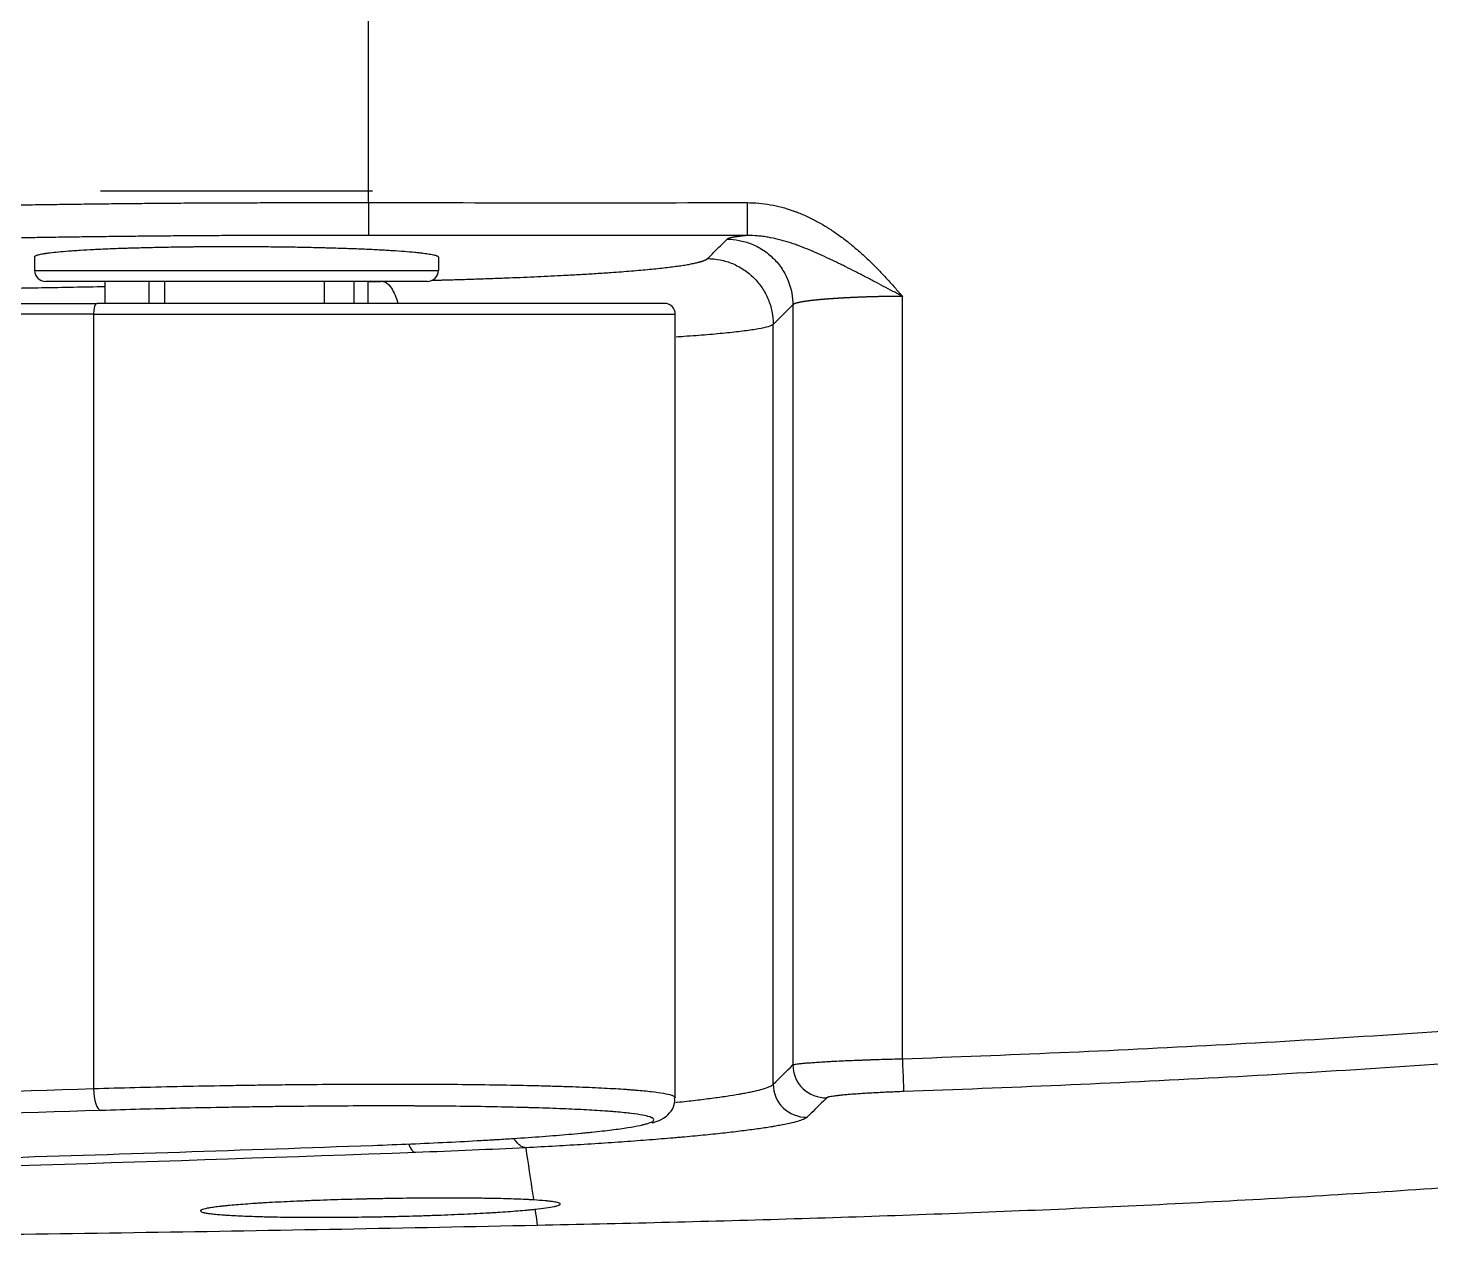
# Model space of a CAD drawing. Header units: millimetres. Extents: x -33000 to 294000, y 0 to 42408.
# Drawn here: x 136894.8 to 136958.7, y 13504.8 to 13560.1 of the extents above; entities that cross this region are included whole.
import ezdxf

# ---------------------------------------------------------------- set-up
doc = ezdxf.new("R2010")
doc.units = ezdxf.units.MM
doc.header["$LTSCALE"] = 50
doc.layers.add('arch', color=8, linetype='Continuous')

msp = doc.modelspace()

# ---------------------------------------------------------------- linework, layer by layer
at = {"layer": 'arch', "linetype": 'Continuous'}
for p, q in [((136910.458, 13552.614), (136898.058, 13552.624)), ((136895.058, 13549.625), (136895.058, 13549.005)), ((136913.458, 13549.61), (136913.458, 13549.005)), ((136895.058, 13549.005), (136913.458, 13549.005)), ((136912.958, 13548.505), (136895.558, 13548.505)), ((136898.258, 13548.505), (136898.258, 13547.504)), ((136900.258, 13548.505), (136900.258, 13547.504)), ((136900.973, 13548.505), (136900.973, 13547.504)), ((136908.258, 13548.505), (136908.258, 13547.504)), ((136909.613, 13548.505), (136909.613, 13547.504)), ((136910.258, 13547.504), (136910.258, 13548.505)), ((136873.016, 13547.504), (136897.901, 13547.504)), ((136923.758, 13547.504), (136897.901, 13547.504)), ((136929.616, 13547.429), (136928.72, 13546.546)), ((136929.616, 13547.429), (136929.616, 13512.785)), ((136897.738, 13547.004), (136872.853, 13547.004)), ((136897.738, 13547.004), (136924.258, 13547.004)), ((136924.258, 13511.286), (136924.258, 13547.004)), ((136928.72, 13511.902), (136928.72, 13546.546))]:
    msp.add_line(p, q, dxfattribs=at)
for centre, start, end in [((136895.558, 13549.005), 180, 270), ((136912.958, 13549.005), 270, 0), ((136923.758, 13547.004), 0, 90)]:
    msp.add_arc(centre, 0.5, start, end, dxfattribs=at)
for centre, major_axis, ratio, start_param, end_param in [((136897.901, 13547.004), (0, 0.5), 0.325982, 0, 1.570796), ((136931.114, 13512.785), (1.053, -1.068), 0.997302, 3.935293, 5.53518), ((136934.609, 13513.068), (0.053, -1.499), 0.00001, 4.712414, 6.233299), ((136898.064, 13511.707), (0.032, -0.999), 0.32583, 4.701943, 6.230343), ((136930.218, 13511.902), (1.053, -1.068), 0.997304, 3.935721, 5.534739), ((136912.393, 13510.292), (0.055, -1.499), 0.325788, 5.548218, 6.230342)]:
    msp.add_ellipse(centre, major_axis=major_axis, ratio=ratio, start_param=start_param, end_param=end_param, dxfattribs=at)
for points, degree in [([(136910.274, 13552.096), (136910.274, 13857.108)], 1), ([(136910.274, 13552.096), (136916.025, 13552.091), (136921.775, 13552.092), (136927.526, 13552.094)], 3), ([(136927.531, 13550.596), (136921.778, 13550.594), (136916.026, 13550.593), (136910.273, 13550.598)], 3), ([(136910.257, 13548.493), (136910.446, 13548.497), (136910.634, 13548.5), (136910.823, 13548.504)], 3), ([(136934.609, 13513.068), (136934.609, 13524.653), (136934.609, 13536.238), (136934.609, 13547.822)], 3), ([(136897.738, 13547.004), (136897.738, 13535.238), (136897.738, 13523.473), (136897.738, 13511.707)], 3), ([(136928.72, 13511.902), (136929.019, 13512.196), (136929.317, 13512.491), (136929.616, 13512.785)], 3), ([(136875.006, 13511.057), (136882.584, 13511.248), (136890.161, 13511.464), (136897.738, 13511.707)], 3), ([(136898.079, 13510.709), (136890.5, 13510.466), (136882.92, 13510.249), (136875.34, 13510.059)], 3), ([(136917.44, 13509.011), (136916.645, 13508.971), (136915.013, 13508.894), (136913.3, 13508.826), (136912.422, 13508.794)], 3), ([(136917.44, 13509.011), (136917.548, 13508.289), (136917.656, 13507.567), (136917.764, 13506.845)], 3), ([(136917.764, 13506.845), (136917.775, 13506.774), (136917.786, 13506.702), (136917.796, 13506.631)], 3), ([(136917.86, 13506.207), (136917.87, 13506.14), (136917.88, 13506.074), (136917.89, 13506.008)], 3), ([(136917.89, 13506.008), (136917.916, 13505.832), (136917.942, 13505.657), (136917.968, 13505.482)], 3)]:
    msp.add_open_spline(points, degree=degree, dxfattribs=at)
for points, knots in [([(136893.975, 13551.986), (136894.302, 13551.991), (136894.958, 13552.001), (136895.616, 13552.01), (136896.276, 13552.02), (136896.606, 13552.024), (136897.268, 13552.033), (136897.601, 13552.037), (136898.267, 13552.045), (136898.601, 13552.049), (136899.271, 13552.056), (136899.607, 13552.059), (136900.114, 13552.064), (136900.283, 13552.066), (136900.622, 13552.069), (136900.792, 13552.07), (136901.302, 13552.074), (136901.643, 13552.077), (136902.326, 13552.081), (136902.669, 13552.083), (136903.355, 13552.087), (136903.699, 13552.088), (136904.387, 13552.091), (136904.732, 13552.092), (136905.251, 13552.093), (136905.424, 13552.094), (136905.77, 13552.095), (136905.943, 13552.095), (136906.462, 13552.096), (136906.808, 13552.096), (136907.501, 13552.097), (136907.848, 13552.097), (136908.541, 13552.097), (136909.234, 13552.097), (136909.927, 13552.096), (136910.274, 13552.096)], [0, 0, 0, 0, 0.0625, 0.125, 0.125, 0.1875, 0.1875, 0.25, 0.25, 0.3125, 0.3125, 0.375, 0.375, 0.40625, 0.40625, 0.4375, 0.4375, 0.5, 0.5, 0.5625, 0.5625, 0.625, 0.625, 0.6875, 0.6875, 0.71875, 0.71875, 0.75, 0.75, 0.8125, 0.8125, 0.875, 0.875, 0.9375, 1, 1, 1, 1]), ([(136910.274, 13552.096), (136910.274, 13552.001), (136910.274, 13551.906), (136910.274, 13551.72), (136910.274, 13551.628), (136910.274, 13551.452), (136910.273, 13551.367), (136910.273, 13551.207), (136910.273, 13551.132), (136910.273, 13550.994), (136910.273, 13550.932), (136910.273, 13550.821), (136910.273, 13550.773), (136910.273, 13550.694), (136910.273, 13550.662), (136910.273, 13550.617), (136910.273, 13550.603), (136910.273, 13550.598)], [0, 0, 0, 0, 0.125, 0.125, 0.25, 0.25, 0.375, 0.375, 0.5, 0.5, 0.625, 0.625, 0.75, 0.75, 0.875, 0.875, 1, 1, 1, 1]), ([(136927.526, 13552.094), (136927.706, 13552.095), (136927.884, 13552.087), (136928.238, 13552.055), (136928.414, 13552.031), (136928.762, 13551.969), (136928.935, 13551.931), (136929.278, 13551.84), (136929.449, 13551.788), (136929.66, 13551.713), (136929.702, 13551.698), (136929.786, 13551.667), (136929.912, 13551.619), (136930.035, 13551.567), (136930.28, 13551.461), (136930.44, 13551.384), (136930.754, 13551.22), (136930.908, 13551.133), (136931.211, 13550.951), (136931.36, 13550.855), (136931.653, 13550.655), (136931.797, 13550.551), (136932.011, 13550.389), (136932.081, 13550.334), (136932.221, 13550.223), (136932.29, 13550.167), (136932.496, 13549.995), (136932.631, 13549.878), (136932.896, 13549.639), (136933.026, 13549.517), (136933.282, 13549.269), (136933.408, 13549.142), (136933.656, 13548.885), (136933.779, 13548.755), (136934.02, 13548.492), (136934.14, 13548.359), (136934.317, 13548.158), (136934.376, 13548.091), (136934.464, 13547.991), (136934.494, 13547.957), (136934.538, 13547.906), (136934.553, 13547.89), (136934.575, 13547.865), (136934.582, 13547.856), (136934.593, 13547.844), (136934.597, 13547.84), (136934.602, 13547.836), (136934.603, 13547.835), (136934.603, 13547.834), (136934.604, 13547.834), (136934.604, 13547.834), (136934.604, 13547.834), (136934.604, 13547.833), (136934.605, 13547.832), (136934.607, 13547.828), (136934.609, 13547.825), (136934.611, 13547.822)], [0, 0, 0, 0, 0.0625, 0.0625, 0.125, 0.125, 0.1875, 0.1875, 0.25, 0.25, 0.265625, 0.265625, 0.28125, 0.3125, 0.3125, 0.375, 0.375, 0.4375, 0.4375, 0.5, 0.5, 0.5625, 0.5625, 0.59375, 0.59375, 0.625, 0.625, 0.6875, 0.6875, 0.75, 0.75, 0.8125, 0.8125, 0.875, 0.875, 0.9375, 0.9375, 0.96875, 0.96875, 0.984375, 0.984375, 0.992188, 0.992188, 0.996094, 0.996094, 0.998047, 0.998047, 0.998291, 0.998413, 0.998413, 0.998444, 0.998444, 0.998474, 0.998535, 0.999023, 1, 1, 1, 1]), ([(136927.526, 13552.094), (136927.526, 13551.999), (136927.526, 13551.904), (136927.527, 13551.717), (136927.527, 13551.626), (136927.527, 13551.449), (136927.528, 13551.364), (136927.528, 13551.204), (136927.528, 13551.129), (136927.529, 13550.992), (136927.529, 13550.929), (136927.529, 13550.819), (136927.529, 13550.771), (136927.53, 13550.691), (136927.53, 13550.66), (136927.53, 13550.615), (136927.53, 13550.601), (136927.53, 13550.596)], [0, 0, 0, 0, 0.125, 0.125, 0.25, 0.25, 0.375, 0.375, 0.5, 0.5, 0.625, 0.625, 0.75, 0.75, 0.875, 0.875, 1, 1, 1, 1]), ([(136910.273, 13550.598), (136909.934, 13550.598), (136909.257, 13550.599), (136908.581, 13550.599), (136907.907, 13550.599), (136907.57, 13550.599), (136906.896, 13550.598), (136906.56, 13550.598), (136905.89, 13550.597), (136905.555, 13550.596), (136904.886, 13550.594), (136904.553, 13550.593), (136903.887, 13550.591), (136903.555, 13550.589), (136902.893, 13550.585), (136902.562, 13550.583), (136901.903, 13550.579), (136901.575, 13550.576), (136900.919, 13550.571), (136900.593, 13550.568), (136899.94, 13550.561), (136899.615, 13550.558), (136898.966, 13550.55), (136898.642, 13550.547), (136897.995, 13550.539), (136897.672, 13550.534), (136897.027, 13550.526), (136896.706, 13550.521), (136896.063, 13550.512), (136895.421, 13550.503), (136894.78, 13550.493), (136894.46, 13550.489)], [0, 0, 0, 0, 0.0625, 0.125, 0.125, 0.1875, 0.1875, 0.25, 0.25, 0.3125, 0.3125, 0.375, 0.375, 0.4375, 0.4375, 0.5, 0.5, 0.5625, 0.5625, 0.625, 0.625, 0.6875, 0.6875, 0.75, 0.75, 0.8125, 0.8125, 0.875, 0.875, 0.9375, 1, 1, 1, 1]), ([(136925.721, 13549.542), (136925.821, 13549.641), (136926.021, 13549.837), (136926.32, 13550.132), (136926.519, 13550.327), (136926.618, 13550.425)], [0, 0, 0, 0, 0.334305, 0.667638, 1, 1, 1, 1]), ([(136927.53, 13550.596), (136927.524, 13550.595), (136927.511, 13550.594), (136927.491, 13550.592), (136927.472, 13550.59), (136927.452, 13550.588), (136927.433, 13550.586), (136927.413, 13550.584), (136927.394, 13550.582), (136927.375, 13550.58), (136927.356, 13550.578), (136927.337, 13550.576), (136927.318, 13550.574), (136927.299, 13550.571), (136927.281, 13550.569), (136927.262, 13550.567), (136927.244, 13550.565), (136927.226, 13550.563), (136927.208, 13550.56), (136927.19, 13550.558), (136927.172, 13550.556), (136927.154, 13550.553), (136927.137, 13550.551), (136927.119, 13550.549), (136927.102, 13550.546), (136927.085, 13550.544), (136927.068, 13550.542), (136927.051, 13550.539), (136927.035, 13550.537), (136927.019, 13550.534), (136927.003, 13550.532), (136926.987, 13550.529), (136926.971, 13550.527), (136926.956, 13550.524), (136926.941, 13550.521), (136926.926, 13550.519), (136926.911, 13550.516), (136926.897, 13550.514), (136926.882, 13550.511), (136926.869, 13550.508), (136926.855, 13550.505), (136926.842, 13550.503), (136926.829, 13550.5), (136926.816, 13550.497), (136926.803, 13550.494), (136926.791, 13550.492), (136926.779, 13550.489), (136926.768, 13550.486), (136926.757, 13550.483), (136926.746, 13550.48), (136926.735, 13550.477), (136926.725, 13550.474), (136926.716, 13550.471), (136926.706, 13550.468), (136926.697, 13550.465), (136926.688, 13550.462), (136926.68, 13550.459), (136926.672, 13550.456), (136926.665, 13550.453), (136926.658, 13550.45), (136926.651, 13550.447), (136926.645, 13550.444), (136926.64, 13550.441), (136926.634, 13550.438), (136926.63, 13550.435), (136926.625, 13550.431), (136926.622, 13550.428), (136926.619, 13550.426), (136926.618, 13550.425)], [0, 0, 0, 0, 0.012246, 0.024582, 0.037008, 0.049524, 0.062129, 0.074824, 0.087609, 0.100484, 0.113449, 0.126503, 0.139647, 0.15288, 0.166203, 0.179616, 0.193118, 0.206709, 0.220391, 0.234161, 0.248021, 0.261971, 0.276009, 0.290137, 0.304355, 0.318662, 0.333057, 0.347543, 0.362117, 0.376781, 0.391533, 0.406375, 0.421306, 0.436326, 0.451435, 0.466633, 0.48192, 0.497297, 0.512762, 0.528316, 0.543959, 0.55969, 0.575511, 0.591421, 0.607419, 0.623507, 0.639683, 0.655949, 0.672303, 0.688746, 0.705279, 0.7219, 0.73861, 0.75541, 0.772298, 0.789276, 0.806343, 0.823499, 0.840745, 0.858081, 0.875506, 0.89302, 0.910625, 0.928319, 0.946104, 0.963979, 0.981944, 1, 1, 1, 1]), ([(136926.618, 13550.425), (136926.795, 13550.425), (136926.978, 13550.409), (136927.348, 13550.339), (136927.536, 13550.286), (136927.904, 13550.14), (136928.085, 13550.046), (136928.427, 13549.822), (136928.589, 13549.691), (136928.881, 13549.399), (136929.012, 13549.238), (136929.236, 13548.895), (136929.33, 13548.714), (136929.549, 13548.162), (136929.615, 13547.782), (136929.616, 13547.429)], [0, 0, 0, 0, 0.125, 0.125, 0.25, 0.25, 0.375, 0.375, 0.5, 0.5, 0.625, 0.625, 0.75, 0.75, 1, 1, 1, 1]), ([(136934.611, 13547.822), (136934.609, 13547.824), (136934.605, 13547.826), (136934.602, 13547.829), (136934.6, 13547.83), (136934.6, 13547.83), (136934.599, 13547.83), (136934.599, 13547.831), (136934.594, 13547.833), (136934.589, 13547.835), (136934.575, 13547.842), (136934.566, 13547.846), (136934.539, 13547.86), (136934.52, 13547.87), (136934.466, 13547.898), (136934.43, 13547.917), (136934.322, 13547.974), (136934.25, 13548.012), (136934.034, 13548.126), (136933.89, 13548.203), (136933.603, 13548.355), (136933.46, 13548.431), (136933.245, 13548.544), (136933.173, 13548.582), (136933.03, 13548.657), (136932.958, 13548.694), (136932.815, 13548.768), (136932.743, 13548.805), (136932.6, 13548.878), (136932.528, 13548.915), (136932.314, 13549.024), (136932.171, 13549.096), (136931.956, 13549.204), (136931.885, 13549.239), (136931.742, 13549.31), (136931.67, 13549.345), (136931.455, 13549.449), (136931.312, 13549.517), (136931.024, 13549.651), (136930.88, 13549.717), (136930.663, 13549.813), (136930.591, 13549.844), (136930.445, 13549.906), (136930.373, 13549.936), (136930.154, 13550.026), (136930.006, 13550.084), (136929.784, 13550.166), (136929.709, 13550.192), (136929.56, 13550.243), (136929.484, 13550.268), (136929.333, 13550.315), (136929.256, 13550.338), (136929.103, 13550.381), (136929.026, 13550.401), (136928.795, 13550.458), (136928.639, 13550.491), (136928.405, 13550.531), (136928.326, 13550.543), (136928.169, 13550.563), (136928.09, 13550.572), (136927.851, 13550.592), (136927.691, 13550.598), (136927.53, 13550.596)], [0, 0, 0, 0, 0.000977, 0.001465, 0.001709, 0.001709, 0.001831, 0.001831, 0.001953, 0.003906, 0.003906, 0.007812, 0.007812, 0.015625, 0.015625, 0.03125, 0.03125, 0.0625, 0.0625, 0.125, 0.125, 0.1875, 0.1875, 0.21875, 0.21875, 0.25, 0.25, 0.28125, 0.28125, 0.3125, 0.3125, 0.375, 0.375, 0.40625, 0.40625, 0.4375, 0.4375, 0.5, 0.5, 0.5625, 0.5625, 0.59375, 0.59375, 0.625, 0.625, 0.6875, 0.6875, 0.71875, 0.71875, 0.75, 0.75, 0.78125, 0.78125, 0.8125, 0.8125, 0.875, 0.875, 0.90625, 0.90625, 0.9375, 0.9375, 1, 1, 1, 1]), ([(136895.058, 13549.625), (136895.058, 13549.641), (136895.073, 13549.657), (136895.132, 13549.689), (136895.176, 13549.704), (136895.292, 13549.735), (136895.365, 13549.75), (136895.474, 13549.769), (136895.509, 13549.775), (136895.545, 13549.78), (136895.569, 13549.784), (136895.582, 13549.786), (136895.646, 13549.795), (136895.7, 13549.803), (136895.873, 13549.824), (136896.13, 13549.853), (136896.438, 13549.879), (136896.688, 13549.898), (136896.774, 13549.905), (136896.909, 13549.914), (136896.955, 13549.917), (136897.048, 13549.923), (136897.095, 13549.926), (136897.336, 13549.941), (136897.538, 13549.953), (136897.962, 13549.974), (136898.184, 13549.985), (136898.648, 13550.004), (136898.889, 13550.013), (136899.203, 13550.023), (136899.267, 13550.025), (136899.363, 13550.028), (136899.395, 13550.029), (136899.46, 13550.031), (136899.622, 13550.036), (136899.786, 13550.041), (136900.184, 13550.051), (136900.727, 13550.064), (136901.292, 13550.074), (136901.724, 13550.08), (136901.869, 13550.082), (136902.089, 13550.085), (136902.163, 13550.085), (136902.311, 13550.087), (136902.386, 13550.088), (136902.757, 13550.091), (136903.055, 13550.093), (136903.652, 13550.095), (136903.951, 13550.096), (136904.552, 13550.095), (136904.853, 13550.094), (136905.192, 13550.092), (136905.23, 13550.092), (136905.305, 13550.091), (136905.343, 13550.091), (136905.456, 13550.09), (136905.681, 13550.088), (136905.904, 13550.086), (136906.347, 13550.081), (136906.929, 13550.073), (136907.495, 13550.062), (136907.912, 13550.052), (136908.051, 13550.049), (136908.256, 13550.044), (136908.325, 13550.042), (136908.46, 13550.038), (136908.527, 13550.037), (136908.861, 13550.027), (136909.119, 13550.019), (136909.617, 13550.001), (136909.858, 13549.992), (136910.322, 13549.972), (136910.546, 13549.961), (136910.788, 13549.948), (136910.814, 13549.947), (136910.867, 13549.944), (136910.946, 13549.94), (136911.126, 13549.93), (136911.274, 13549.921), (136911.56, 13549.903), (136911.917, 13549.877), (136912.226, 13549.851), (136912.439, 13549.83), (136912.508, 13549.823), (136912.638, 13549.808), (136912.699, 13549.801), (136912.872, 13549.779), (136912.973, 13549.765), (136913.147, 13549.735), (136913.22, 13549.72), (136913.309, 13549.697), (136913.335, 13549.689), (136913.368, 13549.677), (136913.378, 13549.673), (136913.397, 13549.666), (136913.405, 13549.662), (136913.443, 13549.642), (136913.458, 13549.626), (136913.458, 13549.61)], [0, 0, 0, 0, 0.03125, 0.03125, 0.0625, 0.0625, 0.09375, 0.09375, 0.101562, 0.105469, 0.105469, 0.109375, 0.109375, 0.125, 0.125, 0.15625, 0.1875, 0.1875, 0.203125, 0.203125, 0.210938, 0.210938, 0.21875, 0.21875, 0.25, 0.25, 0.28125, 0.28125, 0.3125, 0.3125, 0.320313, 0.320313, 0.324219, 0.324219, 0.328125, 0.34375, 0.34375, 0.375, 0.40625, 0.40625, 0.421875, 0.421875, 0.429688, 0.429688, 0.4375, 0.4375, 0.46875, 0.46875, 0.5, 0.5, 0.53125, 0.53125, 0.535156, 0.535156, 0.539063, 0.539063, 0.546875, 0.5625, 0.5625, 0.59375, 0.625, 0.625, 0.640625, 0.640625, 0.648438, 0.648438, 0.65625, 0.65625, 0.6875, 0.6875, 0.71875, 0.71875, 0.75, 0.75, 0.753906, 0.753906, 0.757812, 0.765625, 0.78125, 0.78125, 0.8125, 0.84375, 0.84375, 0.859375, 0.859375, 0.875, 0.875, 0.90625, 0.90625, 0.9375, 0.9375, 0.953125, 0.953125, 0.960938, 0.960938, 0.96875, 0.96875, 1, 1, 1, 1]), ([(136913.458, 13548.564), (136913.481, 13548.564), (136913.527, 13548.566), (136913.595, 13548.567), (136913.664, 13548.569), (136913.732, 13548.571), (136913.8, 13548.573), (136913.868, 13548.575), (136914.153, 13548.583), (136914.651, 13548.598), (136915.348, 13548.62), (136916.031, 13548.644), (136916.92, 13548.677), (136917.989, 13548.722), (136919.06, 13548.775), (136919.942, 13548.823), (136920.658, 13548.866), (136921.445, 13548.919), (136922.273, 13548.982), (136922.965, 13549.043), (136923.465, 13549.094), (136923.814, 13549.132), (136924.135, 13549.172), (136924.428, 13549.211), (136924.693, 13549.251), (136924.928, 13549.292), (136925.134, 13549.333), (136925.262, 13549.363), (136925.334, 13549.381), (136925.362, 13549.389), (136925.389, 13549.396), (136925.415, 13549.404), (136925.44, 13549.411), (136925.464, 13549.419), (136925.487, 13549.427), (136925.509, 13549.434), (136925.53, 13549.442), (136925.551, 13549.449), (136925.57, 13549.457), (136925.588, 13549.465), (136925.606, 13549.473), (136925.623, 13549.48), (136925.638, 13549.488), (136925.653, 13549.496), (136925.667, 13549.503), (136925.679, 13549.511), (136925.691, 13549.519), (136925.702, 13549.527), (136925.712, 13549.535), (136925.718, 13549.54), (136925.721, 13549.542)], [0, 0, 0, 0, 0.00328, 0.006559, 0.009835, 0.01311, 0.016383, 0.019654, 0.022924, 0.057663, 0.092386, 0.127141, 0.161976, 0.231771, 0.30158, 0.348098, 0.394547, 0.441043, 0.51077, 0.580511, 0.615477, 0.650382, 0.685273, 0.720198, 0.75505, 0.789822, 0.824564, 0.859324, 0.865628, 0.871938, 0.878256, 0.884581, 0.890913, 0.897253, 0.903602, 0.909959, 0.916325, 0.9227, 0.929084, 0.935477, 0.941881, 0.948294, 0.954718, 0.961153, 0.967599, 0.974056, 0.980524, 0.987004, 0.993496, 1, 1, 1, 1]), ([(136925.721, 13549.542), (136925.917, 13549.542), (136926.113, 13549.523), (136926.497, 13549.446), (136926.686, 13549.388), (136927.048, 13549.238), (136927.222, 13549.145), (136927.548, 13548.927), (136927.7, 13548.802), (136927.978, 13548.525), (136928.103, 13548.372), (136928.321, 13548.046), (136928.414, 13547.873), (136928.565, 13547.511), (136928.623, 13547.322), (136928.7, 13546.938), (136928.72, 13546.742), (136928.72, 13546.546)], [0, 0, 0, 0, 0.125, 0.125, 0.25, 0.25, 0.375, 0.375, 0.5, 0.5, 0.625, 0.625, 0.75, 0.75, 0.875, 0.875, 1, 1, 1, 1]), ([(136910.924, 13548.506), (136911.036, 13548.489), (136911.278, 13548.331), (136911.513, 13547.851), (136911.613, 13547.536), (136911.62, 13547.514)], [0, 0, 0, 0, 0.482421, 0.964911, 1, 1, 1, 1]), ([(136913.178, 13548.556), (136913.202, 13548.557), (136913.249, 13548.558), (136913.318, 13548.56), (136913.388, 13548.562), (136913.435, 13548.563), (136913.458, 13548.564)], [0, 0, 0, 0, 0.250011, 0.500012, 0.750007, 1, 1, 1, 1]), ([(136877.688, 13547.924), (136878.181, 13547.932), (136879.167, 13547.948), (136880.644, 13547.971), (136882.117, 13547.995), (136883.587, 13548.019), (136885.053, 13548.043), (136886.515, 13548.067), (136887.974, 13548.092), (136889.429, 13548.117), (136890.88, 13548.142), (136892.328, 13548.167), (136893.772, 13548.192), (136895.213, 13548.217), (136896.65, 13548.243), (136897.664, 13548.261), (136898.2, 13548.271), (136898.257, 13548.272)], [0, 0, 0, 0, 0.071979, 0.143779, 0.215402, 0.286847, 0.358114, 0.429204, 0.500117, 0.570854, 0.641414, 0.711798, 0.782006, 0.852038, 0.921895, 0.991577, 1, 1, 1, 1]), ([(136934.609, 13547.822), (136934.597, 13547.822), (136934.573, 13547.822), (136934.538, 13547.822), (136934.502, 13547.822), (136934.467, 13547.822), (136934.431, 13547.822), (136934.395, 13547.822), (136934.358, 13547.821), (136934.322, 13547.821), (136934.285, 13547.821), (136934.249, 13547.821), (136934.212, 13547.82), (136934.175, 13547.82), (136934.138, 13547.82), (136934.101, 13547.819), (136934.064, 13547.819), (136934.027, 13547.818), (136933.989, 13547.818), (136933.952, 13547.817), (136933.914, 13547.817), (136933.876, 13547.816), (136933.838, 13547.815), (136933.8, 13547.815), (136933.762, 13547.814), (136933.724, 13547.813), (136933.686, 13547.812), (136933.647, 13547.812), (136933.609, 13547.811), (136933.571, 13547.81), (136933.532, 13547.809), (136933.493, 13547.808), (136933.454, 13547.807), (136933.416, 13547.806), (136933.377, 13547.805), (136933.338, 13547.804), (136933.299, 13547.803), (136933.26, 13547.802), (136933.221, 13547.801), (136933.181, 13547.8), (136933.142, 13547.799), (136933.103, 13547.797), (136933.064, 13547.796), (136933.024, 13547.795), (136932.985, 13547.794), (136932.946, 13547.792), (136932.906, 13547.791), (136932.867, 13547.79), (136932.827, 13547.788), (136932.788, 13547.787), (136932.748, 13547.785), (136932.709, 13547.784), (136932.67, 13547.782), (136932.63, 13547.781), (136932.591, 13547.779), (136932.551, 13547.777), (136932.512, 13547.776), (136932.472, 13547.774), (136932.433, 13547.772), (136932.394, 13547.771), (136932.354, 13547.769), (136932.315, 13547.767), (136932.276, 13547.765), (136932.237, 13547.763), (136932.198, 13547.761), (136932.159, 13547.759), (136932.12, 13547.757), (136932.081, 13547.755), (136932.042, 13547.753), (136932.003, 13547.751), (136931.965, 13547.749), (136931.926, 13547.747), (136931.888, 13547.745), (136931.849, 13547.743), (136931.811, 13547.741), (136931.773, 13547.738), (136931.735, 13547.736), (136931.697, 13547.734), (136931.66, 13547.732), (136931.622, 13547.729), (136931.584, 13547.727), (136931.547, 13547.724), (136931.51, 13547.722), (136931.473, 13547.719), (136931.436, 13547.717), (136931.4, 13547.714), (136931.363, 13547.712), (136931.327, 13547.709), (136931.291, 13547.707), (136931.255, 13547.704), (136931.219, 13547.701), (136931.184, 13547.699), (136931.148, 13547.696), (136931.113, 13547.693), (136931.079, 13547.69), (136931.044, 13547.687), (136931.01, 13547.685), (136930.976, 13547.682), (136930.942, 13547.679), (136930.908, 13547.676), (136930.875, 13547.673), (136930.842, 13547.67), (136930.809, 13547.667), (136930.777, 13547.664), (136930.744, 13547.661), (136930.713, 13547.657), (136930.681, 13547.654), (136930.65, 13547.651), (136930.619, 13547.648), (136930.588, 13547.645), (136930.558, 13547.641), (136930.528, 13547.638), (136930.498, 13547.635), (136930.469, 13547.631), (136930.44, 13547.628), (136930.412, 13547.624), (136930.384, 13547.621), (136930.356, 13547.617), (136930.329, 13547.614), (136930.302, 13547.61), (136930.275, 13547.607), (136930.249, 13547.603), (136930.223, 13547.6), (136930.198, 13547.596), (136930.173, 13547.592), (136930.149, 13547.588), (136930.125, 13547.585), (136930.101, 13547.581), (136930.078, 13547.577), (136930.055, 13547.573), (136930.033, 13547.569), (136930.012, 13547.565), (136929.99, 13547.561), (136929.97, 13547.557), (136929.95, 13547.553), (136929.93, 13547.549), (136929.911, 13547.545), (136929.892, 13547.541), (136929.874, 13547.537), (136929.856, 13547.533), (136929.839, 13547.529), (136929.823, 13547.525), (136929.807, 13547.52), (136929.792, 13547.516), (136929.777, 13547.512), (136929.763, 13547.507), (136929.749, 13547.503), (136929.736, 13547.499), (136929.724, 13547.494), (136929.712, 13547.49), (136929.701, 13547.485), (136929.69, 13547.481), (136929.68, 13547.476), (136929.671, 13547.472), (136929.662, 13547.467), (136929.654, 13547.462), (136929.646, 13547.458), (136929.64, 13547.453), (136929.633, 13547.448), (136929.628, 13547.443), (136929.623, 13547.439), (136929.619, 13547.434), (136929.617, 13547.431), (136929.616, 13547.429)], [0, 0, 0, 0, 0.004651, 0.009321, 0.014011, 0.01872, 0.023448, 0.028196, 0.032963, 0.037749, 0.042555, 0.047381, 0.052226, 0.05709, 0.061973, 0.066876, 0.071799, 0.076741, 0.081702, 0.086683, 0.091683, 0.096703, 0.101742, 0.106801, 0.111879, 0.116976, 0.122093, 0.127229, 0.132385, 0.13756, 0.142755, 0.147969, 0.153203, 0.158456, 0.163729, 0.169021, 0.174333, 0.179664, 0.185014, 0.190384, 0.195774, 0.201183, 0.206611, 0.212059, 0.217527, 0.223014, 0.22852, 0.234046, 0.239592, 0.245157, 0.250741, 0.256345, 0.261969, 0.267612, 0.273274, 0.278956, 0.284658, 0.290379, 0.296119, 0.30188, 0.307659, 0.313458, 0.319277, 0.325115, 0.330973, 0.33685, 0.342747, 0.348664, 0.354599, 0.360555, 0.36653, 0.372524, 0.378539, 0.384572, 0.390625, 0.396698, 0.40279, 0.408902, 0.415034, 0.421184, 0.427355, 0.433545, 0.439755, 0.445984, 0.452233, 0.458501, 0.464789, 0.471096, 0.477423, 0.48377, 0.490136, 0.496521, 0.502927, 0.509352, 0.515796, 0.52226, 0.528744, 0.535247, 0.54177, 0.548312, 0.554874, 0.561455, 0.568056, 0.574677, 0.581317, 0.587977, 0.594656, 0.601355, 0.608074, 0.614812, 0.62157, 0.628347, 0.635144, 0.641961, 0.648797, 0.655653, 0.662528, 0.669423, 0.676338, 0.683272, 0.690226, 0.697199, 0.704192, 0.711205, 0.718237, 0.725289, 0.73236, 0.739451, 0.746562, 0.753692, 0.760842, 0.768012, 0.775201, 0.78241, 0.789638, 0.796886, 0.804154, 0.811441, 0.818748, 0.826074, 0.83342, 0.840786, 0.848171, 0.855576, 0.863001, 0.870445, 0.877909, 0.885392, 0.892895, 0.900418, 0.90796, 0.915522, 0.923104, 0.930705, 0.938326, 0.945967, 0.953627, 0.961306, 0.969006, 0.976725, 0.984464, 0.992222, 1, 1, 1, 1]), ([(136928.72, 13546.546), (136928.678, 13546.51), (136928.599, 13546.474), (136928.37, 13546.405), (136928.222, 13546.372), (136927.864, 13546.306), (136927.654, 13546.274), (136927.181, 13546.213), (136926.918, 13546.183), (136926.346, 13546.125), (136926.037, 13546.097), (136925.38, 13546.042), (136925.032, 13546.016), (136924.545, 13545.982), (136924.42, 13545.974), (136924.293, 13545.965)], [0, 0, 0, 0, 0.157747, 0.157747, 0.315495, 0.315495, 0.473242, 0.473242, 0.630989, 0.630989, 0.788737, 0.788737, 0.946484, 0.946484, 1, 1, 1, 1]), ([(136934.609, 13513.068), (136939.38, 13513.237), (136944.149, 13513.442), (136951.298, 13513.825), (136953.681, 13513.965), (136958.444, 13514.274), (136960.825, 13514.443), (136963.205, 13514.627)], [0, 0, 0, 0, 0.5, 0.5, 0.75, 0.75, 1, 1, 1, 1]), ([(136929.616, 13512.785), (136929.624, 13512.791), (136929.64, 13512.797), (136929.675, 13512.806), (136929.689, 13512.809), (136929.72, 13512.815), (136929.737, 13512.818), (136929.795, 13512.827), (136929.84, 13512.834), (136929.944, 13512.846), (136930.063, 13512.859), (136930.208, 13512.872), (136930.308, 13512.881), (136930.329, 13512.882), (136930.371, 13512.886), (136930.392, 13512.887), (136930.457, 13512.892), (136930.501, 13512.895), (136930.64, 13512.905), (136930.836, 13512.918), (136931.053, 13512.931), (136931.225, 13512.941), (136931.313, 13512.946), (136931.404, 13512.951), (136931.466, 13512.954), (136931.497, 13512.955), (136931.654, 13512.963), (136931.783, 13512.97), (136932.049, 13512.982), (136932.321, 13512.994), (136932.609, 13513.005), (136932.793, 13513.012), (136932.83, 13513.013), (136932.904, 13513.016), (136932.942, 13513.018), (136933.055, 13513.022), (136933.131, 13513.024), (136933.359, 13513.032), (136933.665, 13513.042), (136933.977, 13513.051), (136934.291, 13513.06), (136934.449, 13513.064), (136934.609, 13513.068)], [0, 0, 0, 0, 0.0625, 0.0625, 0.09375, 0.09375, 0.125, 0.125, 0.1875, 0.1875, 0.25, 0.3125, 0.3125, 0.328125, 0.328125, 0.34375, 0.34375, 0.375, 0.375, 0.4375, 0.5, 0.5, 0.53125, 0.546875, 0.546875, 0.5625, 0.5625, 0.625, 0.625, 0.6875, 0.75, 0.75, 0.765625, 0.765625, 0.78125, 0.78125, 0.8125, 0.8125, 0.875, 0.9375, 0.9375, 1, 1, 1, 1]), ([(136963.321, 13513.134), (136960.936, 13512.949), (136958.55, 13512.78), (136953.776, 13512.47), (136951.388, 13512.33), (136944.222, 13511.946), (136939.443, 13511.74), (136934.662, 13511.571)], [0, 0, 0, 0, 0.25, 0.25, 0.5, 0.5, 1, 1, 1, 1]), ([(136897.738, 13511.707), (136898.363, 13511.726), (136898.993, 13511.744), (136900.264, 13511.777), (136900.905, 13511.792), (136902.197, 13511.82), (136902.848, 13511.833), (136903.669, 13511.847), (136903.834, 13511.85), (136904.164, 13511.855), (136904.329, 13511.858), (136904.824, 13511.866), (136905.154, 13511.87), (136905.648, 13511.877), (136905.813, 13511.879), (136906.142, 13511.883), (136906.306, 13511.885), (136906.799, 13511.891), (136907.125, 13511.894), (136908.096, 13511.903), (136908.735, 13511.907), (136909.995, 13511.913), (136910.617, 13511.915), (136911.536, 13511.915), (136911.84, 13511.915), (136912.293, 13511.914), (136912.518, 13511.913), (136912.743, 13511.912), (136912.892, 13511.912), (136912.966, 13511.911), (136913.633, 13511.908), (136914.207, 13511.904), (136915.318, 13511.892), (136915.856, 13511.885), (136916.893, 13511.868), (136917.393, 13511.858), (136917.995, 13511.843), (136918.114, 13511.84), (136918.291, 13511.836), (136918.35, 13511.834), (136918.467, 13511.831), (136918.756, 13511.823), (136919.036, 13511.814), (136919.686, 13511.792), (136920.5, 13511.761), (136921.211, 13511.724), (136921.705, 13511.695), (136921.863, 13511.684), (136922.09, 13511.669), (136922.164, 13511.663), (136922.272, 13511.655), (136922.308, 13511.652), (136922.378, 13511.647), (136922.413, 13511.644), (136922.721, 13511.619), (136922.963, 13511.595), (136923.386, 13511.546), (136923.567, 13511.521), (136923.868, 13511.468), (136923.988, 13511.44), (136924.088, 13511.407), (136924.098, 13511.404), (136924.118, 13511.396), (136924.128, 13511.393), (136924.155, 13511.382), (136924.171, 13511.374), (136924.213, 13511.352), (136924.233, 13511.337), (136924.253, 13511.31), (136924.258, 13511.299), (136924.258, 13511.288)], [0, 0, 0, 0, 0.051634, 0.051634, 0.103268, 0.103268, 0.154903, 0.154903, 0.167811, 0.167811, 0.18072, 0.18072, 0.206537, 0.206537, 0.219445, 0.219445, 0.232354, 0.232354, 0.258171, 0.258171, 0.309805, 0.309805, 0.361439, 0.361439, 0.387257, 0.387257, 0.400165, 0.406619, 0.406619, 0.413074, 0.413074, 0.464708, 0.464708, 0.516342, 0.516342, 0.567976, 0.567976, 0.580885, 0.580885, 0.587339, 0.587339, 0.593793, 0.619611, 0.619611, 0.671245, 0.722879, 0.722879, 0.748696, 0.748696, 0.761605, 0.761605, 0.768059, 0.768059, 0.774513, 0.774513, 0.826147, 0.826147, 0.877782, 0.877782, 0.929416, 0.929416, 0.93587, 0.93587, 0.942324, 0.942324, 0.955233, 0.955233, 0.98105, 0.98105, 1, 1, 1, 1]), ([(136924.287, 13511.08), (136924.312, 13511.083), (136924.625, 13511.116), (136925.197, 13511.179), (136925.939, 13511.272), (136926.381, 13511.333), (136926.795, 13511.395), (136926.989, 13511.426), (136927.191, 13511.461), (136927.213, 13511.465), (136927.257, 13511.473), (136927.323, 13511.485), (136927.47, 13511.512), (136927.588, 13511.535), (136927.811, 13511.581), (136928.079, 13511.641), (136928.389, 13511.73), (136928.535, 13511.788), (136928.651, 13511.846), (136928.694, 13511.874), (136928.72, 13511.902)], [0, 0, 0, 0, 0.00952, 0.119573, 0.229626, 0.33968, 0.33968, 0.449733, 0.449733, 0.46349, 0.46349, 0.477246, 0.50476, 0.559787, 0.559787, 0.66984, 0.779893, 0.889947, 0.889947, 1, 1, 1, 1]), ([(136934.662, 13511.571), (136934.55, 13511.567), (136934.439, 13511.563), (136934.219, 13511.554), (136934.001, 13511.545), (136933.786, 13511.535), (136933.626, 13511.527), (136933.573, 13511.524), (136933.494, 13511.52), (136933.467, 13511.519), (136933.415, 13511.516), (136933.285, 13511.509), (136933.059, 13511.496), (136932.772, 13511.479), (136932.591, 13511.466), (136932.481, 13511.458), (136932.459, 13511.457), (136932.416, 13511.453), (136932.352, 13511.449), (136932.29, 13511.444), (136932.17, 13511.434), (136932.017, 13511.421), (136931.88, 13511.408), (136931.783, 13511.398), (136931.751, 13511.395), (136931.706, 13511.39), (136931.691, 13511.388), (136931.662, 13511.385), (136931.59, 13511.377), (136931.475, 13511.362), (136931.351, 13511.343), (136931.287, 13511.33), (136931.247, 13511.321), (136931.234, 13511.317), (136931.213, 13511.311), (136931.203, 13511.308), (136931.178, 13511.299), (136931.167, 13511.293), (136931.161, 13511.288)], [0, 0, 0, 0, 0.0625, 0.0625, 0.125, 0.1875, 0.1875, 0.21875, 0.21875, 0.234375, 0.234375, 0.25, 0.3125, 0.375, 0.4375, 0.4375, 0.453125, 0.453125, 0.46875, 0.5, 0.5, 0.5625, 0.625, 0.625, 0.65625, 0.65625, 0.671875, 0.671875, 0.6875, 0.75, 0.8125, 0.875, 0.875, 0.90625, 0.90625, 0.9375, 0.9375, 1, 1, 1, 1]), ([(136923.077, 13510.423), (136922.997, 13510.448), (136922.894, 13510.473), (136922.626, 13510.522), (136922.454, 13510.548), (136922.051, 13510.597), (136921.821, 13510.62), (136921.528, 13510.646), (136921.495, 13510.648), (136921.428, 13510.654), (136921.394, 13510.657), (136921.291, 13510.665), (136921.08, 13510.681), (136920.855, 13510.696), (136920.385, 13510.726), (136919.71, 13510.762), (136918.936, 13510.794), (136918.318, 13510.816), (136918.105, 13510.822), (136917.832, 13510.831), (136917.777, 13510.832), (136917.666, 13510.835), (136917.61, 13510.837), (136917.442, 13510.842), (136917.329, 13510.845), (136916.757, 13510.859), (136916.281, 13510.869), (136915.295, 13510.887), (136914.785, 13510.894), (136913.729, 13510.905), (136913.184, 13510.91), (136912.55, 13510.913), (136912.479, 13510.913), (136912.337, 13510.914), (136912.124, 13510.915), (136911.909, 13510.915), (136911.479, 13510.916), (136911.19, 13510.916), (136910.317, 13510.916), (136909.726, 13510.915), (136908.529, 13510.909), (136907.922, 13510.904), (136906.998, 13510.895), (136906.689, 13510.892), (136906.221, 13510.886), (136906.064, 13510.885), (136905.752, 13510.88), (136905.595, 13510.878), (136905.126, 13510.872), (136904.813, 13510.867), (136904.342, 13510.859), (136904.185, 13510.857), (136903.871, 13510.851), (136903.715, 13510.849), (136902.935, 13510.834), (136902.316, 13510.822), (136901.088, 13510.794), (136900.479, 13510.778), (136899.271, 13510.746), (136898.673, 13510.728), (136898.079, 13510.709)], [0, 0, 0, 0, 0.048924, 0.048924, 0.10487, 0.10487, 0.160816, 0.160816, 0.167809, 0.167809, 0.174802, 0.174802, 0.188788, 0.216761, 0.216761, 0.272707, 0.328652, 0.328652, 0.356625, 0.356625, 0.363618, 0.363618, 0.370612, 0.370612, 0.384598, 0.384598, 0.440544, 0.440544, 0.496489, 0.496489, 0.552435, 0.552435, 0.559428, 0.559428, 0.566421, 0.580408, 0.580408, 0.608381, 0.608381, 0.664326, 0.664326, 0.720272, 0.720272, 0.748245, 0.748245, 0.762231, 0.762231, 0.776217, 0.776217, 0.80419, 0.80419, 0.818177, 0.818177, 0.832163, 0.832163, 0.888109, 0.888109, 0.944054, 0.944054, 1, 1, 1, 1]), ([(136923.209, 13510.152), (136923.254, 13510.161), (136923.432, 13510.207), (136923.638, 13510.294), (136923.972, 13510.531), (136924.228, 13510.906), (136924.235, 13511.174), (136924.226, 13511.284)], [0, 0, 0, 0, 0.128065, 0.495496, 0.71633, 0.893178, 1, 1, 1, 1]), ([(136931.161, 13511.288), (136931.109, 13511.236), (136931.057, 13511.184), (136930.795, 13510.927), (136930.586, 13510.721), (136930.339, 13510.478), (136930.302, 13510.441), (136930.265, 13510.405)], [0, 0, 0, 0, 0.175122, 0.175122, 0.875609, 0.875609, 1, 1, 1, 1]), ([(136930.265, 13510.405), (136930.236, 13510.377), (136930.191, 13510.348), (136930.068, 13510.291), (136929.913, 13510.233), (136929.583, 13510.144), (136929.299, 13510.083), (136929.061, 13510.037), (136928.937, 13510.014), (136928.78, 13509.987), (136928.711, 13509.975), (136928.664, 13509.968), (136928.64, 13509.964), (136928.426, 13509.929), (136928.22, 13509.898), (136927.78, 13509.836), (136927.311, 13509.774), (136926.523, 13509.682), (136925.651, 13509.59), (136925.012, 13509.53), (136924.595, 13509.492), (136924.468, 13509.481), (136924.339, 13509.47), (136924.253, 13509.462), (136924.21, 13509.458), (136923.992, 13509.44), (136923.815, 13509.425), (136923.276, 13509.381), (136922.536, 13509.323), (136921.361, 13509.24), (136920.122, 13509.16), (136919.253, 13509.109), (136918.363, 13509.059), (136917.907, 13509.035), (136917.44, 13509.011)], [0, 0, 0, 0, 0.0625, 0.0625, 0.125, 0.1875, 0.25, 0.25, 0.28125, 0.296875, 0.304688, 0.304688, 0.3125, 0.3125, 0.375, 0.375, 0.4375, 0.5, 0.5625, 0.625, 0.625, 0.640625, 0.648438, 0.648438, 0.65625, 0.65625, 0.6875, 0.6875, 0.75, 0.8125, 0.875, 0.9375, 0.9375, 1, 1, 1, 1]), ([(136922.961, 13510.107), (136922.99, 13510.116), (136923.017, 13510.124), (136923.14, 13510.165), (136923.277, 13510.23), (136923.293, 13510.293), (136923.259, 13510.338), (136923.24, 13510.353), (136923.2, 13510.376), (136923.185, 13510.383), (136923.159, 13510.394), (136923.15, 13510.398), (136923.131, 13510.405), (136923.121, 13510.409), (136923.1, 13510.416), (136923.089, 13510.42), (136923.077, 13510.423)], [0, 0, 0, 0, 0.074612, 0.074612, 0.370689, 0.666766, 0.666766, 0.814805, 0.814805, 0.888824, 0.888824, 0.925834, 0.925834, 0.962843, 0.962843, 1, 1, 1, 1]), ([(136910.47, 13509.119), (136911.064, 13509.141), (136911.642, 13509.163), (136912.769, 13509.211), (136913.319, 13509.236), (136914.388, 13509.288), (136914.908, 13509.316), (136915.539, 13509.351), (136915.727, 13509.362), (136915.913, 13509.373), (136916.037, 13509.381), (136916.098, 13509.384), (136916.404, 13509.403), (136916.643, 13509.418), (136917.342, 13509.464), (136917.785, 13509.495), (136918.627, 13509.558), (136919.025, 13509.59), (136919.589, 13509.64), (136919.771, 13509.656), (136920.036, 13509.682), (136920.123, 13509.69), (136920.293, 13509.707), (136920.377, 13509.716), (136920.788, 13509.758), (136921.087, 13509.792), (136921.63, 13509.861), (136921.874, 13509.895), (136922.306, 13509.963), (136922.494, 13509.997), (136922.693, 13510.04), (136922.731, 13510.048), (136922.785, 13510.061), (136922.803, 13510.065), (136922.837, 13510.074), (136922.887, 13510.086), (136922.933, 13510.099), (136922.961, 13510.107)], [0, 0, 0, 0, 0.093041, 0.093041, 0.186081, 0.186081, 0.279122, 0.279122, 0.302382, 0.314012, 0.314012, 0.325642, 0.325642, 0.372162, 0.372162, 0.465203, 0.465203, 0.558243, 0.558243, 0.604764, 0.604764, 0.628024, 0.628024, 0.651284, 0.651284, 0.744324, 0.744324, 0.837365, 0.837365, 0.930405, 0.930405, 0.953666, 0.953666, 0.965296, 0.965296, 0.976926, 1, 1, 1, 1]), ([(136875.274, 13508.047), (136881.141, 13508.194), (136887.007, 13508.357), (136895.806, 13508.626), (136898.739, 13508.719), (136904.605, 13508.913), (136907.538, 13509.014), (136910.47, 13509.119)], [0, 0, 0, 0, 0.5, 0.5, 0.75, 0.75, 1, 1, 1, 1]), ([(136917.44, 13509.011), (136917.391, 13509.014), (136917.341, 13509.027), (136917.243, 13509.069), (136917.194, 13509.1), (136917.101, 13509.178), (136917.056, 13509.225), (136916.977, 13509.326), (136916.943, 13509.378), (136916.911, 13509.434)], [0, 0, 0, 0, 0.260289, 0.260289, 0.520579, 0.520579, 0.780868, 0.780868, 1, 1, 1, 1]), ([(136912.422, 13508.794), (136901.04, 13508.378), (136889.656, 13508.018), (136875.424, 13507.652), (136872.578, 13507.583), (136866.885, 13507.453), (136861.192, 13507.33), (136855.498, 13507.219), (136849.805, 13507.112), (136846.958, 13507.06), (136838.418, 13506.91), (136832.724, 13506.817), (136821.337, 13506.64), (136815.643, 13506.558), (136804.255, 13506.404), (136798.561, 13506.333), (136790.02, 13506.233), (136787.173, 13506.201), (136781.479, 13506.138), (136778.632, 13506.107), (136775.785, 13506.077)], [0, 0, 0, 0, 0.25, 0.25, 0.3125, 0.3125, 0.375, 0.4375, 0.4375, 0.5, 0.5, 0.625, 0.625, 0.75, 0.75, 0.875, 0.875, 0.9375, 0.9375, 1, 1, 1, 1]), ([(136917.968, 13505.482), (136921.751, 13505.561), (136925.533, 13505.654), (136931.206, 13505.824), (136933.097, 13505.886), (136936.878, 13506.02), (136938.768, 13506.093), (136942.548, 13506.252), (136944.438, 13506.338), (136948.217, 13506.524), (136951.995, 13506.725), (136955.771, 13506.959), (136959.546, 13507.21), (136961.432, 13507.345), (136963.319, 13507.49)], [0, 0, 0, 0, 0.25, 0.25, 0.375, 0.375, 0.5, 0.5, 0.625, 0.625, 0.75, 0.875, 0.875, 1, 1, 1, 1]), ([(136917.796, 13506.631), (136917.738, 13506.635), (136917.648, 13506.64), (136917.553, 13506.645), (136917.489, 13506.648), (136917.456, 13506.649), (136917.29, 13506.657), (136917.151, 13506.663), (136916.86, 13506.674), (136916.557, 13506.684), (136916.229, 13506.692), (136915.888, 13506.699), (136915.712, 13506.702), (136915.483, 13506.705), (136915.437, 13506.706), (136915.344, 13506.707), (136915.204, 13506.709), (136915.062, 13506.711), (136914.775, 13506.713), (136914.385, 13506.716), (136913.979, 13506.717), (136913.566, 13506.717), (136913.356, 13506.716), (136913.035, 13506.715), (136912.927, 13506.714), (136912.71, 13506.712), (136912.602, 13506.712), (136912.276, 13506.709), (136911.839, 13506.704), (136911.179, 13506.694), (136910.735, 13506.686), (136910.457, 13506.68), (136910.401, 13506.679), (136910.29, 13506.677), (136910.234, 13506.675), (136910.067, 13506.672), (136909.956, 13506.669), (136909.625, 13506.661), (136909.187, 13506.649), (136908.544, 13506.63), (136908.124, 13506.615), (136907.812, 13506.604), (136907.708, 13506.6), (136907.554, 13506.594), (136907.503, 13506.592), (136907.401, 13506.587), (136907.148, 13506.577), (136906.707, 13506.558), (136906.148, 13506.53), (136905.794, 13506.511), (136905.537, 13506.496), (136905.452, 13506.491), (136905.327, 13506.483), (136905.286, 13506.48), (136905.204, 13506.475), (136905.001, 13506.462), (136904.656, 13506.438), (136904.239, 13506.405), (136903.99, 13506.383), (136903.813, 13506.366), (136903.727, 13506.357), (136903.646, 13506.349), (136903.592, 13506.343), (136903.566, 13506.34), (136903.437, 13506.325), (136903.343, 13506.314), (136903.172, 13506.291), (136903.018, 13506.267), (136902.897, 13506.244), (136902.794, 13506.221), (136902.75, 13506.209), (136902.707, 13506.195), (136902.699, 13506.192), (136902.684, 13506.186), (136902.664, 13506.178), (136902.648, 13506.169), (136902.624, 13506.152), (136902.609, 13506.13), (136902.63, 13506.108), (136902.669, 13506.087), (136902.698, 13506.076), (136902.745, 13506.063), (136902.755, 13506.061), (136902.776, 13506.055), (136902.809, 13506.048), (136902.847, 13506.04), (136902.93, 13506.025), (136903.057, 13506.006), (136903.298, 13505.98), (136903.492, 13505.963), (136903.624, 13505.953), (136903.65, 13505.951), (136903.705, 13505.947), (136903.733, 13505.945), (136903.819, 13505.939), (136903.878, 13505.935), (136904.059, 13505.924), (136904.315, 13505.911), (136904.74, 13505.892), (136905.051, 13505.882), (136905.294, 13505.875), (136905.377, 13505.872), (136905.504, 13505.869), (136905.547, 13505.868), (136905.633, 13505.866), (136905.85, 13505.861), (136906.253, 13505.853), (136906.818, 13505.846), (136907.213, 13505.843), (136907.516, 13505.841), (136907.618, 13505.841), (136907.773, 13505.841), (136907.825, 13505.84), (136907.93, 13505.84), (136907.982, 13505.84), (136908.245, 13505.84), (136908.456, 13505.841), (136908.883, 13505.843), (136909.314, 13505.846), (136909.752, 13505.851), (136910.083, 13505.855), (136910.249, 13505.857), (136910.416, 13505.86), (136910.528, 13505.862), (136910.584, 13505.863), (136910.863, 13505.868), (136911.086, 13505.872), (136911.528, 13505.882), (136911.967, 13505.893), (136912.402, 13505.905), (136912.726, 13505.915), (136912.834, 13505.918), (136913.049, 13505.925), (136913.156, 13505.929), (136913.477, 13505.94), (136913.686, 13505.948), (136914.097, 13505.965), (136914.499, 13505.982), (136914.886, 13506), (136915.264, 13506.019), (136915.449, 13506.029), (136915.675, 13506.042), (136915.72, 13506.044), (136915.809, 13506.049), (136915.941, 13506.057), (136916.07, 13506.065), (136916.322, 13506.081), (136916.646, 13506.103), (136917.093, 13506.136), (136917.365, 13506.16), (136917.527, 13506.174), (136917.558, 13506.177), (136917.621, 13506.183), (136917.653, 13506.186), (136917.744, 13506.195), (136917.803, 13506.201), (136917.86, 13506.207)], [0, 0, 0, 0, 0.007813, 0.011719, 0.011719, 0.015625, 0.015625, 0.03125, 0.03125, 0.046875, 0.0625, 0.0625, 0.078125, 0.078125, 0.082031, 0.082031, 0.085938, 0.09375, 0.09375, 0.109375, 0.125, 0.125, 0.140625, 0.140625, 0.148438, 0.148438, 0.15625, 0.15625, 0.171875, 0.1875, 0.203125, 0.203125, 0.207031, 0.207031, 0.210938, 0.210938, 0.21875, 0.21875, 0.234375, 0.25, 0.265625, 0.265625, 0.273438, 0.273438, 0.277344, 0.277344, 0.28125, 0.296875, 0.3125, 0.328125, 0.328125, 0.335938, 0.335938, 0.339844, 0.339844, 0.34375, 0.359375, 0.375, 0.390625, 0.390625, 0.398438, 0.402344, 0.402344, 0.40625, 0.40625, 0.421875, 0.421875, 0.4375, 0.453125, 0.453125, 0.46875, 0.46875, 0.472656, 0.472656, 0.476563, 0.484375, 0.484375, 0.5, 0.515625, 0.515625, 0.53125, 0.53125, 0.535156, 0.535156, 0.539063, 0.546875, 0.546875, 0.5625, 0.578125, 0.59375, 0.59375, 0.597656, 0.597656, 0.601563, 0.601563, 0.609375, 0.609375, 0.625, 0.640625, 0.65625, 0.65625, 0.664063, 0.664063, 0.667969, 0.667969, 0.671875, 0.6875, 0.703125, 0.71875, 0.71875, 0.726563, 0.726563, 0.730469, 0.730469, 0.734375, 0.734375, 0.75, 0.75, 0.765625, 0.78125, 0.78125, 0.789063, 0.792969, 0.792969, 0.796875, 0.796875, 0.8125, 0.8125, 0.828125, 0.84375, 0.84375, 0.851563, 0.851563, 0.859375, 0.859375, 0.875, 0.875, 0.890625, 0.90625, 0.90625, 0.921875, 0.921875, 0.925781, 0.925781, 0.929688, 0.9375, 0.9375, 0.953125, 0.96875, 0.984375, 0.984375, 0.988281, 0.988281, 0.992187, 0.992187, 1, 1, 1, 1]), ([(136917.86, 13506.207), (136918.051, 13506.227), (136918.219, 13506.247), (136918.509, 13506.287), (136918.631, 13506.307), (136918.755, 13506.333), (136918.778, 13506.338), (136918.821, 13506.348), (136918.84, 13506.353), (136918.895, 13506.368), (136918.925, 13506.378), (136918.997, 13506.407), (136919.02, 13506.426), (136919.017, 13506.449), (136919.015, 13506.454), (136919.007, 13506.463), (136919.002, 13506.467), (136918.981, 13506.481), (136918.96, 13506.49), (136918.88, 13506.516), (136918.803, 13506.532), (136918.649, 13506.556), (136918.592, 13506.563), (136918.497, 13506.574), (136918.447, 13506.58), (136918.393, 13506.585), (136918.357, 13506.589), (136918.338, 13506.591), (136918.168, 13506.606), (136917.993, 13506.619), (136917.796, 13506.631)], [0, 0, 0, 0, 0.125, 0.125, 0.25, 0.25, 0.28125, 0.28125, 0.3125, 0.3125, 0.375, 0.375, 0.5, 0.5, 0.53125, 0.53125, 0.5625, 0.5625, 0.625, 0.625, 0.75, 0.75, 0.8125, 0.8125, 0.84375, 0.859375, 0.859375, 0.875, 0.875, 1, 1, 1, 1]), ([(136775.289, 13505.004), (136778.262, 13504.987), (136781.234, 13504.969), (136787.179, 13504.935), (136790.152, 13504.918), (136799.07, 13504.871), (136805.015, 13504.843), (136813.933, 13504.81), (136816.905, 13504.801), (136822.851, 13504.785), (136831.768, 13504.766), (136840.686, 13504.762), (136852.577, 13504.77), (136858.522, 13504.78), (136867.44, 13504.817), (136870.412, 13504.833), (136876.357, 13504.873), (136879.33, 13504.898), (136888.247, 13504.986), (136894.191, 13505.063), (136906.08, 13505.248), (136912.024, 13505.357), (136917.968, 13505.482)], [0, 0, 0, 0, 0.0625, 0.0625, 0.125, 0.125, 0.25, 0.25, 0.3125, 0.3125, 0.375, 0.5, 0.5, 0.625, 0.625, 0.6875, 0.6875, 0.75, 0.75, 0.875, 0.875, 1, 1, 1, 1])]:
    msp.add_open_spline(points, degree=3, knots=knots, dxfattribs=at)

doc.saveas('drawing.dxf')
